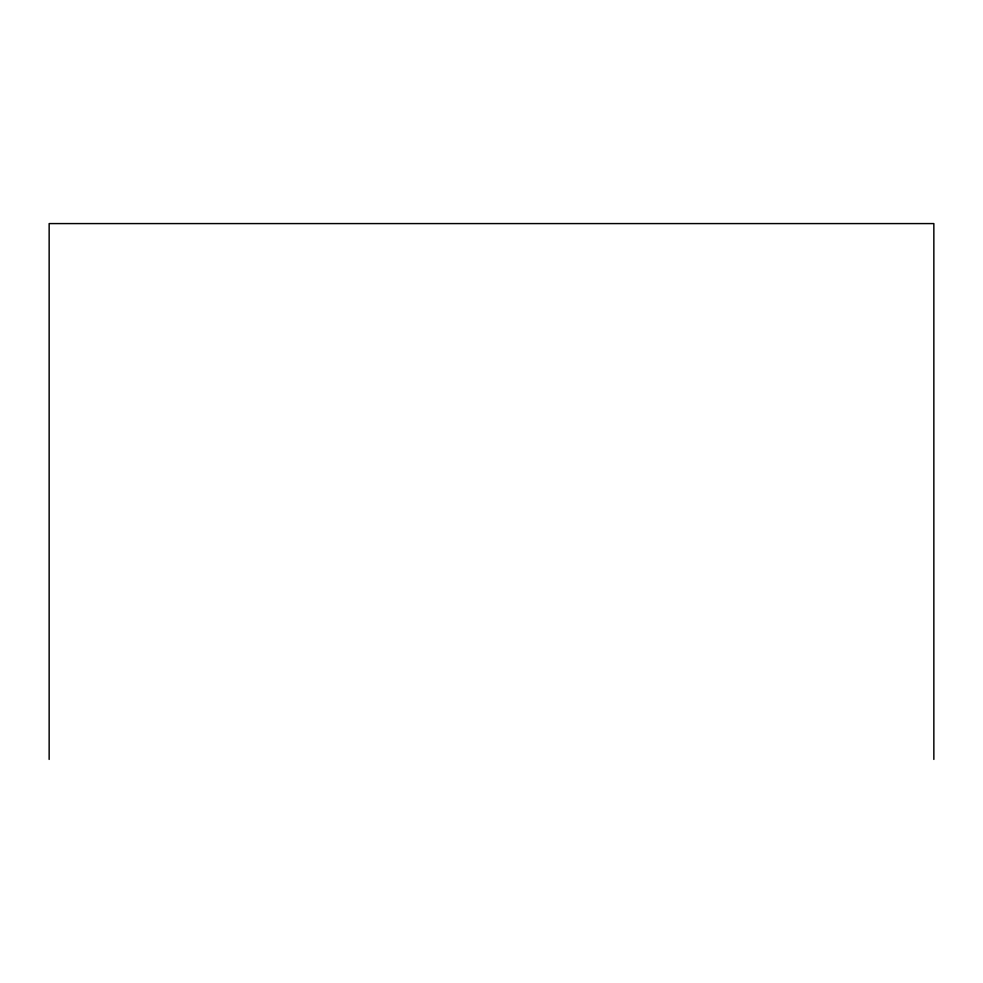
<?xml version="1.0" encoding="UTF-8"?>
<svg xmlns="http://www.w3.org/2000/svg" width="983" height="983" viewBox="0 0 983 983"><rect width="100%" height="100%" fill="white"/><g stroke="black" fill="none" stroke-linecap="round" stroke-linejoin="round"><path stroke-width="1.47" d="M933.85 759.417L933.85 223.583L49.15 223.583L49.15 759.417"/></g></svg>
